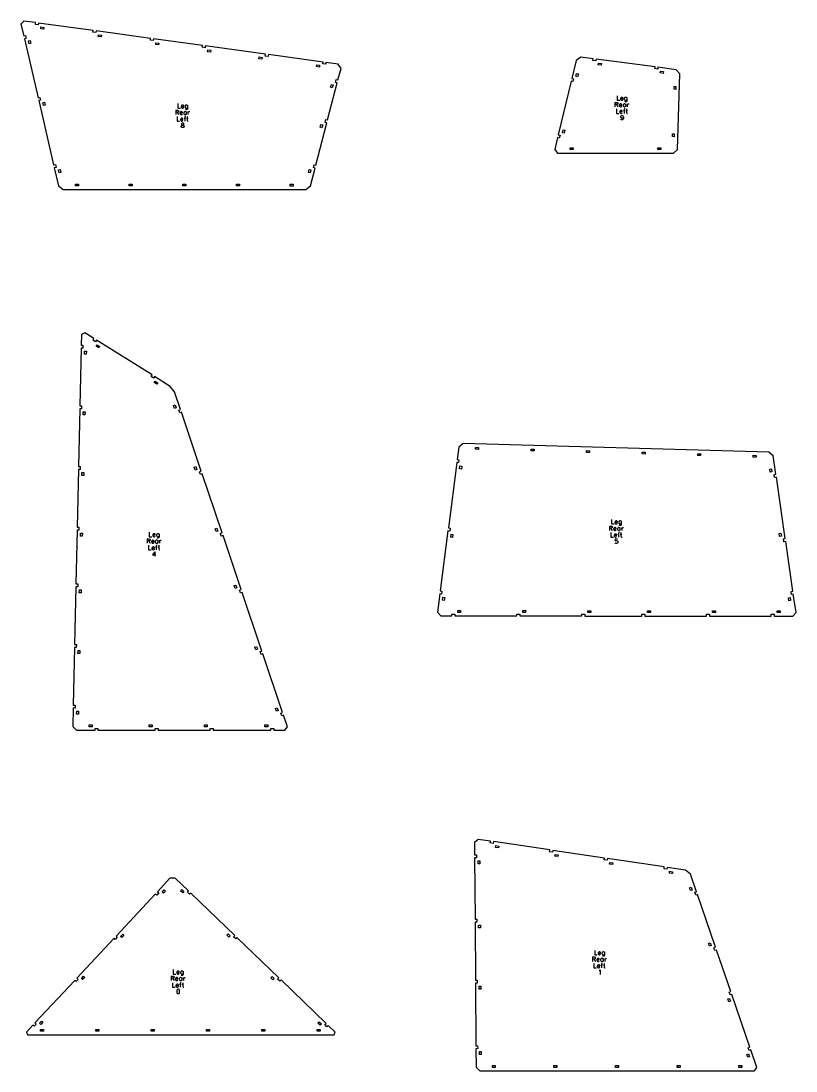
# Model space of a CAD drawing. Header units: metres. Extents: x 97 to 11124, y 152 to 1930.
# Drawn here: x 97 to 1403, y 162 to 1930 of the extents above; entities that cross this region are included whole.
import ezdxf

# ---------------------------------------------------------------- set-up
doc = ezdxf.new("R2010")
doc.units = ezdxf.units.M
doc.layers.add('leg_rear_left_cuts', color=1, linetype='Continuous')
doc.layers.add('leg_rear_left_marks', color=2, linetype='Continuous')

msp = doc.modelspace()

# ---------------------------------------------------------------- linework, layer by layer
at = {"layer": 'leg_rear_left_cuts'}
for points in [[(168.4, 1646.3), (577, 1646.2), (585, 1652.4), (592.8, 1682.5), (589.9, 1683.3), (591.2, 1688.1), (594.1, 1687.4), (612.6, 1758.6), (609.7, 1759.3), (611, 1764.2), (613.9, 1763.4), (630.1, 1825.8), (627.2, 1826.6), (628.5, 1831.4), (631.4, 1830.7), (636.5, 1850.2), (631.8, 1857.2), (611.1, 1860.1), (610.7, 1857.1), (605.8, 1857.8), (606.2, 1860.8), (514.3, 1873.4), (513.9, 1870.4), (509, 1871.1), (509.4, 1874.1), (407.9, 1888), (407.5, 1885.1), (402.5, 1885.7), (402.9, 1888.7), (320.7, 1900), (320.2, 1897), (315.3, 1897.7), (315.7, 1900.7), (223.8, 1913.3), (223.4, 1910.4), (218.5, 1911), (218.9, 1914), (127, 1926.6), (126.6, 1923.7), (121.6, 1924.3), (122, 1927.3), (102.3, 1930), (97.4, 1924.7), (102, 1905.1), (104.9, 1905.8), (106, 1900.9), (103.1, 1900.2), (126.2, 1800.8), (129.1, 1801.5), (130.2, 1796.6), (127.3, 1795.9), (152.4, 1687.7), (155.3, 1688.4), (156.5, 1683.5), (153.5, 1682.8), (160.6, 1652.5)], [(136.1, 1919.3), (135.7, 1916.4), (130.7, 1917), (131.1, 1920)], [(110.1, 1896.7), (113, 1897.4), (114.1, 1892.5), (111.2, 1891.8)], [(232.9, 1906), (232.5, 1903.1), (227.5, 1903.7), (228, 1906.7)], [(329.7, 1892.7), (329.3, 1889.7), (324.4, 1890.4), (324.8, 1893.4)], [(417, 1880.7), (416.6, 1877.7), (411.6, 1878.4), (412, 1881.4)], [(503.6, 1868.8), (503.2, 1865.8), (498.2, 1866.5), (498.6, 1869.5)], [(1001.4, 1707.4), (1196.5, 1707.5), (1203.1, 1713.8), (1207.3, 1840.9), (1201.2, 1848), (1170.3, 1852.1), (1170, 1849.1), (1165, 1849.8), (1165.4, 1852.7), (1066.1, 1865.7), (1065.7, 1862.8), (1060.8, 1863.4), (1061.2, 1866.4), (1040.2, 1869.1), (1032.5, 1863.8), (1025.2, 1833.5), (1028.1, 1832.8), (1027, 1827.9), (1024, 1828.6), (1002.5, 1738.6), (1005.4, 1737.9), (1004.2, 1733), (1001.3, 1733.7), (996.5, 1713.6)], [(1075.3, 1858.5), (1074.9, 1855.5), (1069.9, 1856.2), (1070.3, 1859.1)], [(600.4, 1855.5), (600, 1852.5), (595.1, 1853.2), (595.5, 1856.2)], [(1033.4, 1841.8), (1036.3, 1841.1), (1035.1, 1836.3), (1032.2, 1837)], [(1179.5, 1844.8), (1179.1, 1841.9), (1174.1, 1842.5), (1174.5, 1845.5)], [(621.8, 1817.7), (618.9, 1818.4), (620.2, 1823.2), (623.1, 1822.5)], [(1200.4, 1814.9), (1197.4, 1815), (1197.6, 1820), (1200.6, 1819.9)], [(134.3, 1792.4), (137.2, 1793.1), (138.3, 1788.2), (135.4, 1787.5)], [(604.3, 1750.4), (601.4, 1751.2), (602.7, 1756), (605.6, 1755.2)], [(1010.6, 1746.9), (1013.6, 1746.2), (1012.4, 1741.3), (1009.5, 1742)], [(1197.8, 1735.2), (1194.8, 1735.3), (1194.9, 1740.3), (1197.9, 1740.2)], [(1022.5, 1713.4), (1022.5, 1716.4), (1027.5, 1716.4), (1027.5, 1713.4)], [(1170.4, 1713.5), (1170.4, 1716.5), (1175.4, 1716.5), (1175.4, 1713.5)], [(160.5, 1679.3), (163.4, 1680), (164.6, 1675.1), (161.6, 1674.5)], [(584.5, 1674.4), (581.6, 1675.1), (582.9, 1680), (585.8, 1679.2)], [(189.5, 1652.3), (189.5, 1655.3), (194.5, 1655.3), (194.5, 1652.3)], [(279.9, 1652.3), (279.9, 1655.3), (284.9, 1655.3), (284.9, 1652.3)], [(370.2, 1652.3), (370.2, 1655.3), (375.2, 1655.3), (375.2, 1652.3)], [(460.6, 1652.3), (460.6, 1655.3), (465.6, 1655.3), (465.6, 1652.3)], [(550.9, 1652.2), (550.9, 1655.2), (555.9, 1655.2), (555.9, 1652.2)], [(190.9, 735.8), (222.1, 735.8), (222.1, 738.8), (227.1, 738.8), (227.1, 735.8), (323.3, 735.7), (323.3, 738.7), (328.3, 738.7), (328.3, 735.7), (416.3, 735.7), (416.3, 738.7), (421.3, 738.7), (421.3, 735.7), (518.2, 735.7), (518.2, 738.7), (523.2, 738.7), (523.2, 735.7), (541.8, 735.7), (546.2, 741.7), (539.6, 761.1), (536.8, 760.1), (535.2, 764.8), (538, 765.8), (504.8, 864.5), (501.9, 863.5), (500.3, 868.3), (503.2, 869.2), (469.9, 968), (467.1, 967), (465.5, 971.7), (468.3, 972.7), (437.7, 1063.6), (434.8, 1062.7), (433.3, 1067.4), (436.1, 1068.4), (402.7, 1167.4), (399.9, 1166.4), (398.3, 1171.2), (401.1, 1172.1), (367.8, 1271.2), (364.9, 1270.2), (363.3, 1274.9), (366.2, 1275.9), (356.2, 1305.4), (348.8, 1314.8), (322.4, 1331.3), (320.8, 1328.8), (316.6, 1331.5), (318.2, 1334), (224.7, 1392.6), (223.1, 1390), (218.8, 1392.7), (220.4, 1395.2), (204.7, 1405.1), (199.1, 1402.1), (198.8, 1384.4), (201.7, 1384.4), (201.6, 1379.4), (198.6, 1379.4), (196.5, 1282.2), (199.5, 1282.1), (199.4, 1277.1), (196.4, 1277.2), (194.3, 1179.9), (197.3, 1179.9), (197.2, 1174.9), (194.2, 1174.9), (192.1, 1077.7), (195.1, 1077.6), (194.9, 1072.6), (191.9, 1072.7), (190, 982.5), (193, 982.4), (192.9, 977.4), (189.9, 977.5), (187.7, 880.4), (190.7, 880.3), (190.6, 875.3), (187.6, 875.4), (185.5, 778.3), (188.5, 778.2), (188.4, 773.2), (185.4, 773.3), (184.7, 742.1)], [(229.9, 1382.2), (228.4, 1379.6), (224.1, 1382.3), (225.7, 1384.8)], [(204.5, 1374.3), (207.5, 1374.2), (207.4, 1369.2), (204.4, 1369.3)], [(327.7, 1320.9), (326.1, 1318.4), (321.9, 1321.1), (323.5, 1323.6)], [(358.9, 1278.7), (356, 1277.8), (354.4, 1282.5), (357.3, 1283.5)], [(202.3, 1272.1), (205.3, 1272), (205.2, 1267), (202.2, 1267.1)], [(804.4, 928.3), (823, 928.3), (823, 931.3), (828, 931.3), (828, 928.3), (932.5, 928.2), (932.5, 931.2), (937.5, 931.2), (937.5, 928.2), (1042.1, 928.2), (1042.1, 931.2), (1047.1, 931.1), (1047.1, 928.1), (1143, 928.1), (1143, 931.1), (1148, 931.1), (1148, 928.1), (1252.2, 928), (1252.2, 931), (1257.2, 931), (1257.2, 928), (1361.3, 928), (1361.3, 931), (1366.3, 931), (1366.3, 928), (1397.5, 928), (1402.9, 934.2), (1398.4, 965.1), (1395.5, 964.6), (1394.7, 969.6), (1397.7, 970), (1385.5, 1053.6), (1382.6, 1053.1), (1381.9, 1058.1), (1384.8, 1058.5), (1369.8, 1161.9), (1366.8, 1161.4), (1366.1, 1166.4), (1369.1, 1166.8), (1364.6, 1197.6), (1357.3, 1204.1), (842.1, 1218.4), (834.9, 1212.3), (832.2, 1191.7), (835.2, 1191.3), (834.6, 1186.4), (831.6, 1186.7), (817.3, 1076.6), (820.3, 1076.2), (819.6, 1071.2), (816.6, 1071.6), (803.5, 970.4), (806.5, 970), (805.8, 965.1), (802.9, 965.5), (798.8, 934.6)], [(868.1, 1211.7), (868, 1208.7), (863, 1208.9), (863.1, 1211.9)], [(961.7, 1209.1), (961.6, 1206.1), (956.6, 1206.3), (956.7, 1209.3)], [(1055.2, 1206.5), (1055.2, 1203.5), (1050.2, 1203.7), (1050.2, 1206.7)], [(1148.8, 1203.9), (1148.7, 1200.9), (1143.7, 1201), (1143.8, 1204)], [(1242.4, 1201.3), (1242.3, 1198.3), (1237.3, 1198.4), (1237.4, 1201.4)], [(1336, 1198.7), (1335.9, 1195.7), (1330.9, 1195.8), (1331, 1198.8)], [(200.1, 1169.8), (203.1, 1169.7), (203, 1164.7), (200, 1164.8)], [(393.8, 1174.9), (391, 1174), (389.4, 1178.7), (392.2, 1179.7)], [(836.9, 1181), (839.9, 1180.6), (839.2, 1175.7), (836.3, 1176)], [(1362.4, 1170.9), (1359.4, 1170.5), (1358.7, 1175.4), (1361.7, 1175.9)], [(197.8, 1067.5), (200.8, 1067.5), (200.7, 1062.5), (197.7, 1062.5)], [(428.8, 1071.2), (426, 1070.2), (424.4, 1075), (427.2, 1075.9)], [(822, 1065.9), (824.9, 1065.5), (824.3, 1060.6), (821.3, 1060.9)], [(1378.2, 1062.6), (1375.2, 1062.2), (1374.5, 1067.1), (1377.4, 1067.6)], [(461, 975.5), (458.2, 974.6), (456.6, 979.3), (459.5, 980.2)], [(195.8, 972.4), (198.8, 972.3), (198.6, 967.3), (195.6, 967.4)], [(808.2, 959.7), (811.1, 959.3), (810.5, 954.4), (807.5, 954.8)], [(1393.9, 954.3), (1391, 953.9), (1390.2, 958.8), (1393.2, 959.3)], [(833, 934.3), (833, 937.3), (838, 937.3), (838, 934.3)], [(942.5, 934.2), (942.6, 937.2), (947.6, 937.2), (947.5, 934.2)], [(1052.1, 934.1), (1052.1, 937.1), (1057.1, 937.1), (1057.1, 934.1)], [(1153, 934.1), (1153, 937.1), (1158, 937.1), (1158, 934.1)], [(1262.2, 934), (1262.2, 937), (1267.2, 937), (1267.2, 934)], [(1371.3, 934), (1371.3, 937), (1376.3, 937), (1376.3, 934)], [(193.5, 870.2), (196.5, 870.2), (196.4, 865.2), (193.4, 865.3)], [(495.9, 872.1), (493.1, 871.1), (491.5, 875.8), (494.3, 876.8)], [(191.3, 768.1), (194.3, 768.1), (194.2, 763.1), (191.2, 763.1)], [(530.8, 768.6), (527.9, 767.7), (526.3, 772.4), (529.2, 773.4)], [(212.1, 741.8), (212.1, 744.8), (217.1, 744.8), (217.1, 741.8)], [(313.3, 741.7), (313.3, 744.7), (318.3, 744.7), (318.3, 741.7)], [(406.3, 741.7), (406.3, 744.7), (411.3, 744.7), (411.3, 741.7)], [(508.2, 741.7), (508.2, 744.7), (513.2, 744.7), (513.2, 741.7)], [(870.2, 162.1), (1332.8, 162.1), (1337, 168.1), (1326.9, 197.5), (1324.1, 196.6), (1322.5, 201.3), (1325.3, 202.3), (1294.7, 291.1), (1291.9, 290.1), (1290.3, 294.8), (1293.1, 295.8), (1269.1, 365.7), (1266.2, 364.8), (1264.6, 369.5), (1267.4, 370.5), (1236.9, 459.3), (1234.1, 458.3), (1232.4, 463), (1235.3, 464), (1225.1, 493.5), (1216.8, 500.4), (1186, 505), (1185.5, 502), (1180.6, 502.7), (1181, 505.7), (1085.2, 519.9), (1084.8, 516.9), (1079.8, 517.6), (1080.2, 520.6), (993.2, 533.5), (992.7, 530.5), (987.8, 531.2), (988.2, 534.2), (893.1, 548.3), (892.6, 545.3), (887.7, 546), (888.1, 549), (867.7, 552), (861.4, 546.6), (861.5, 525.9), (864.5, 526), (864.6, 521), (861.6, 520.9), (862.2, 417.8), (865.2, 417.9), (865.3, 412.9), (862.3, 412.8), (862.9, 314.9), (865.9, 314.9), (865.9, 309.9), (862.9, 309.9), (863.6, 204.6), (866.6, 204.7), (866.7, 199.7), (863.7, 199.6), (863.9, 168.5)], [(902.1, 540.9), (901.6, 537.9), (896.7, 538.6), (897.1, 541.6)], [(867.6, 516), (870.6, 516), (870.6, 511), (867.6, 511)], [(1002.2, 526.1), (1001.8, 523.1), (996.8, 523.8), (997.3, 526.8)], [(1094.2, 512.5), (1093.8, 509.5), (1088.8, 510.2), (1089.3, 513.2)], [(1195, 497.6), (1194.6, 494.6), (1189.6, 495.3), (1190, 498.3)], [(108.5, 223), (624.8, 223), (626.6, 227.4), (614.8, 238.8), (612.7, 236.6), (609.1, 240.1), (611.2, 242.3), (535.4, 315.3), (533.3, 313.1), (529.7, 316.6), (531.8, 318.8), (461.2, 386.7), (459.1, 384.6), (455.5, 388), (457.6, 390.2), (383.4, 461.7), (381.3, 459.6), (377.7, 463), (379.8, 465.2), (357.4, 486.8), (348.4, 486.6), (327.2, 463.8), (329.4, 461.8), (326, 458.1), (323.8, 460.2), (257.5, 389.2), (259.7, 387.2), (256.2, 383.5), (254.1, 385.5), (191.3, 318.4), (193.5, 316.3), (190.1, 312.7), (187.9, 314.7), (120.9, 243), (123.1, 241), (119.7, 237.3), (117.5, 239.3), (106.5, 227.6)], [(338.4, 467), (340.6, 465), (337.2, 461.3), (335, 463.4)], [(372, 464.4), (369.9, 462.2), (366.3, 465.7), (368.4, 467.8)], [(1228, 466.8), (1225.1, 465.8), (1223.5, 470.5), (1226.3, 471.5)], [(868.3, 407.9), (871.3, 407.9), (871.3, 402.9), (868.3, 402.9)], [(268.7, 392.4), (270.9, 390.4), (267.5, 386.7), (265.3, 388.8)], [(449.9, 389.4), (447.8, 387.2), (444.2, 390.7), (446.3, 392.8)], [(1260.1, 373.2), (1257.3, 372.3), (1255.7, 377), (1258.5, 378)], [(202.5, 321.6), (204.7, 319.6), (201.3, 315.9), (199.1, 318)], [(524, 317.9), (521.9, 315.8), (518.3, 319.2), (520.4, 321.4)], [(869, 304.9), (872, 305), (872, 300), (869, 299.9)], [(1292.3, 279.7), (1289.5, 278.7), (1287.9, 283.4), (1290.7, 284.4)], [(132.1, 246.2), (134.3, 244.2), (130.9, 240.5), (128.7, 242.6)], [(130.4, 229), (130.4, 232), (135.4, 232), (135.4, 229)], [(223.6, 229), (223.6, 232), (228.6, 232), (228.6, 229)], [(316.8, 229), (316.8, 232), (321.8, 232), (321.8, 229)], [(410, 229), (410, 232), (415, 232), (415, 229)], [(503.2, 229), (503.2, 232), (508.2, 232), (508.2, 229)], [(596.4, 229), (596.4, 232), (601.4, 232), (601.4, 229)], [(603.4, 241.4), (601.3, 239.2), (597.7, 242.7), (599.8, 244.9)], [(869.7, 194.7), (872.7, 194.7), (872.7, 189.7), (869.7, 189.7)], [(1324.5, 186.1), (1321.7, 185.1), (1320, 189.9), (1322.9, 190.9)], [(891.4, 168.1), (891.4, 171.1), (896.4, 171.1), (896.4, 168.1)], [(995.2, 168.1), (995.2, 171.1), (1000.2, 171.1), (1000.2, 168.1)], [(1099, 168.1), (1099, 171.1), (1104, 171.1), (1104, 168.1)], [(1202.8, 168.1), (1202.8, 171.1), (1207.8, 171.1), (1207.8, 168.1)], [(1306.6, 168.1), (1306.6, 171.1), (1311.6, 171.1), (1311.6, 168.1)]]:
    msp.add_lwpolyline(points, close=True, dxfattribs=at)
at = {"layer": 'leg_rear_left_marks'}
for p, q in [((1101.6, 1804), (1101.6, 1796.5)), ((361.6, 1791), (361.6, 1783.5)), ((367.7, 1787.4), (367.3, 1786.3)), ((367.3, 1786.3), (371.6, 1786.3)), ((367.3, 1786.3), (367.3, 1785.6)), ((368.4, 1788.1), (367.7, 1787.4)), ((369.1, 1788.5), (368.4, 1788.1)), ((370.2, 1788.5), (369.1, 1788.5)), ((370.9, 1788.1), (370.2, 1788.5)), ((371.2, 1787.8), (370.9, 1788.1)), ((371.6, 1787.1), (371.2, 1787.8)), ((371.6, 1786.3), (371.6, 1787.1)), ((374.1, 1787.4), (373.7, 1786.3)), ((373.7, 1786.3), (373.7, 1785.6)), ((374.8, 1788.1), (374.1, 1787.4)), ((375.5, 1788.5), (374.8, 1788.1)), ((376.6, 1788.5), (375.5, 1788.5)), ((377.3, 1788.1), (376.6, 1788.5)), ((378, 1787.4), (377.3, 1788.1)), ((378, 1788.5), (378, 1782.8)), ((1098, 1793), (1098, 1785.5)), ((1098, 1793), (1101.2, 1793)), ((1101.2, 1789.4), (1098, 1789.4)), ((1100.5, 1789.4), (1103, 1785.5)), ((1101.2, 1793), (1102.3, 1792.6)), ((1102.3, 1789.8), (1101.2, 1789.4)), ((1101.6, 1796.5), (1105.9, 1796.5)), ((1102.3, 1792.6), (1102.7, 1792.3)), ((1102.7, 1790.1), (1102.3, 1789.8)), ((1102.7, 1792.3), (1103, 1791.6)), ((1103, 1790.9), (1102.7, 1790.1)), ((1103, 1791.6), (1103, 1790.9)), ((1105.5, 1789.4), (1105.2, 1788.4)), ((1105.2, 1788.4), (1109.4, 1788.4)), ((1105.2, 1788.4), (1105.2, 1787.6)), ((1105.2, 1787.6), (1105.5, 1786.6)), ((1106.2, 1790.1), (1105.5, 1789.4)), ((1105.5, 1786.6), (1106.2, 1785.9)), ((1106.9, 1790.5), (1106.2, 1790.1)), ((1106.2, 1785.9), (1106.9, 1785.5)), ((1108, 1790.5), (1106.9, 1790.5)), ((1107.7, 1800.4), (1107.3, 1799.4)), ((1107.3, 1799.4), (1111.6, 1799.4)), ((1107.3, 1799.4), (1107.3, 1798.6)), ((1107.3, 1798.6), (1107.7, 1797.6)), ((1108.4, 1801.1), (1107.7, 1800.4)), ((1107.7, 1797.6), (1108.4, 1796.9)), ((1108.7, 1790.1), (1108, 1790.5)), ((1108, 1785.5), (1108.7, 1785.9)), ((1109.1, 1801.5), (1108.4, 1801.1)), ((1108.4, 1796.9), (1109.1, 1796.5)), ((1109.1, 1789.8), (1108.7, 1790.1)), ((1108.7, 1785.9), (1109.4, 1786.6)), ((1110.2, 1801.5), (1109.1, 1801.5)), ((1109.1, 1796.5), (1110.2, 1796.5)), ((1109.4, 1789.1), (1109.1, 1789.8)), ((1109.4, 1788.4), (1109.4, 1789.1)), ((1110.9, 1801.1), (1110.2, 1801.5)), ((1110.2, 1796.5), (1110.9, 1796.9)), ((1111.2, 1800.8), (1110.9, 1801.1)), ((1110.9, 1796.9), (1111.6, 1797.6)), ((1111.6, 1800.1), (1111.2, 1800.8)), ((1111.6, 1799.4), (1111.6, 1800.1)), ((1111.9, 1789.4), (1111.6, 1788.4)), ((1111.6, 1788.4), (1111.6, 1787.6)), ((1111.6, 1787.6), (1111.9, 1786.6)), ((1112.7, 1790.1), (1111.9, 1789.4)), ((1111.9, 1786.6), (1112.7, 1785.9)), ((1113.4, 1790.5), (1112.7, 1790.1)), ((1112.7, 1785.9), (1113.4, 1785.5)), ((1114.4, 1790.5), (1113.4, 1790.5)), ((1114.1, 1800.4), (1113.7, 1799.4)), ((1113.7, 1799.4), (1113.7, 1798.6)), ((1113.7, 1798.6), (1114.1, 1797.6)), ((1114.8, 1801.1), (1114.1, 1800.4)), ((1114.1, 1797.6), (1114.8, 1796.9)), ((1115.2, 1790.1), (1114.4, 1790.5)), ((1114.4, 1785.5), (1115.2, 1785.9)), ((1115.5, 1801.5), (1114.8, 1801.1)), ((1114.8, 1796.9), (1115.5, 1796.5)), ((1115.5, 1794), (1114.8, 1794.4)), ((1115.9, 1789.4), (1115.2, 1790.1)), ((1115.2, 1785.9), (1115.9, 1786.6)), ((1116.6, 1801.5), (1115.5, 1801.5)), ((1115.5, 1796.5), (1116.6, 1796.5)), ((1116.6, 1794), (1115.5, 1794)), ((1115.9, 1790.5), (1115.9, 1785.5)), ((1117.3, 1801.1), (1116.6, 1801.5)), ((1116.6, 1796.5), (1117.3, 1796.9)), ((1117.3, 1794.4), (1116.6, 1794)), ((1118, 1800.4), (1117.3, 1801.1)), ((1117.3, 1796.9), (1118, 1797.6)), ((1117.7, 1794.7), (1117.3, 1794.4)), ((1118, 1795.8), (1117.7, 1794.7)), ((1118, 1801.5), (1118, 1795.8)), ((1118.7, 1790.5), (1118.7, 1785.5)), ((1118.7, 1788.4), (1119.1, 1789.4)), ((1119.1, 1789.4), (1119.8, 1790.1)), ((1119.8, 1790.1), (1120.5, 1790.5)), ((1120.5, 1790.5), (1121.6, 1790.5)), ((358, 1780), (358, 1772.5)), ((358, 1780), (361.2, 1780)), ((361.2, 1776.4), (358, 1776.4)), ((360.3, 1769), (360.3, 1761.5)), ((360.5, 1776.4), (363, 1772.5)), ((361.2, 1780), (362.3, 1779.6)), ((362.3, 1776.8), (361.2, 1776.4)), ((361.6, 1783.5), (365.9, 1783.5)), ((362.3, 1779.6), (362.7, 1779.3)), ((362.7, 1777.1), (362.3, 1776.8)), ((362.7, 1779.3), (363, 1778.6)), ((363, 1777.8), (362.7, 1777.1)), ((363, 1778.6), (363, 1777.8)), ((365.5, 1776.4), (365.2, 1775.3)), ((365.2, 1775.3), (369.4, 1775.3)), ((365.2, 1775.3), (365.2, 1774.6)), ((365.2, 1774.6), (365.5, 1773.6)), ((366.2, 1777.1), (365.5, 1776.4)), ((365.5, 1773.6), (366.2, 1772.8)), ((366.9, 1777.5), (366.2, 1777.1)), ((366.2, 1772.8), (366.9, 1772.5)), ((368, 1777.5), (366.9, 1777.5)), ((366.9, 1772.5), (368, 1772.5)), ((367.3, 1785.6), (367.7, 1784.6)), ((367.7, 1784.6), (368.4, 1783.8)), ((368.7, 1777.1), (368, 1777.5)), ((368, 1772.5), (368.7, 1772.8)), ((368.4, 1783.8), (369.1, 1783.5)), ((369.1, 1776.8), (368.7, 1777.1)), ((368.7, 1772.8), (369.4, 1773.6)), ((369.1, 1783.5), (370.2, 1783.5)), ((369.4, 1776.1), (369.1, 1776.8)), ((369.4, 1775.3), (369.4, 1776.1)), ((370.2, 1783.5), (370.9, 1783.8)), ((370.9, 1783.8), (371.6, 1784.6)), ((371.9, 1776.4), (371.6, 1775.3)), ((371.6, 1775.3), (371.6, 1774.6)), ((371.6, 1774.6), (371.9, 1773.6)), ((372.7, 1777.1), (371.9, 1776.4)), ((371.9, 1773.6), (372.7, 1772.8)), ((373.4, 1777.5), (372.7, 1777.1)), ((372.7, 1772.8), (373.4, 1772.5)), ((373.6, 1768.6), (373.2, 1767.6)), ((374.4, 1777.5), (373.4, 1777.5)), ((373.4, 1772.5), (374.4, 1772.5)), ((374.3, 1769), (373.6, 1768.6)), ((373.7, 1785.6), (374.1, 1784.6)), ((374.1, 1784.6), (374.8, 1783.8)), ((375, 1769), (374.3, 1769)), ((375.2, 1777.1), (374.4, 1777.5)), ((374.4, 1772.5), (375.2, 1772.8)), ((374.8, 1783.8), (375.5, 1783.5)), ((375.5, 1781), (374.8, 1781.3)), ((375.9, 1776.4), (375.2, 1777.1)), ((375.2, 1772.8), (375.9, 1773.6)), ((375.5, 1783.5), (376.6, 1783.5)), ((376.6, 1781), (375.5, 1781)), ((375.9, 1777.5), (375.9, 1772.5)), ((376.6, 1783.5), (377.3, 1783.8)), ((377.3, 1781.3), (376.6, 1781)), ((377.3, 1783.8), (378, 1784.6)), ((377.7, 1781.7), (377.3, 1781.3)), ((377.5, 1769), (377.5, 1762.9)), ((378, 1782.8), (377.7, 1781.7)), ((378.7, 1777.5), (378.7, 1772.5)), ((378.7, 1775.3), (379.1, 1776.4)), ((379.1, 1776.4), (379.8, 1777.1)), ((379.8, 1777.1), (380.5, 1777.5)), ((380.5, 1777.5), (381.6, 1777.5)), ((1100.3, 1782), (1100.3, 1774.5)), ((1100.3, 1774.5), (1104.6, 1774.5)), ((1106.4, 1778.4), (1106.1, 1777.4)), ((1106.1, 1777.4), (1110.3, 1777.4)), ((1106.1, 1777.4), (1106.1, 1776.6)), ((1106.1, 1776.6), (1106.4, 1775.6)), ((1107.1, 1779.1), (1106.4, 1778.4)), ((1106.4, 1775.6), (1107.1, 1774.9)), ((1106.9, 1785.5), (1108, 1785.5)), ((1107.8, 1779.5), (1107.1, 1779.1)), ((1107.1, 1774.9), (1107.8, 1774.5)), ((1107.5, 1768.9), (1107.8, 1769.9)), ((1107.5, 1768.5), (1107.5, 1768.9)), ((1107.8, 1767.4), (1107.5, 1768.5)), ((1108.9, 1779.5), (1107.8, 1779.5)), ((1107.8, 1774.5), (1108.9, 1774.5)), ((1107.8, 1769.9), (1108.6, 1770.6)), ((1108.6, 1770.6), (1109.6, 1771)), ((1109.6, 1779.1), (1108.9, 1779.5)), ((1108.9, 1774.5), (1109.6, 1774.9)), ((1110, 1778.8), (1109.6, 1779.1)), ((1109.6, 1774.9), (1110.3, 1775.6)), ((1109.6, 1771), (1110, 1771)), ((1110.3, 1778.1), (1110, 1778.8)), ((1110, 1771), (1111.1, 1770.6)), ((1110.3, 1777.4), (1110.3, 1778.1)), ((1111.1, 1770.6), (1111.8, 1769.9)), ((1111.8, 1769.9), (1112.1, 1768.5)), ((1112.1, 1768.5), (1111.8, 1767.4)), ((1112.1, 1779.5), (1114.6, 1779.5)), ((1112.1, 1768.5), (1112.1, 1766.7)), ((1113.6, 1781.6), (1113.2, 1780.6)), ((1113.2, 1780.6), (1113.2, 1774.5)), ((1113.4, 1785.5), (1114.4, 1785.5)), ((1114.3, 1782), (1113.6, 1781.6)), ((1115, 1782), (1114.3, 1782)), ((1116.4, 1779.5), (1118.9, 1779.5)), ((1117.5, 1782), (1117.5, 1775.9)), ((1117.5, 1775.9), (1117.8, 1774.9)), ((1117.8, 1774.9), (1118.6, 1774.5)), ((1118.6, 1774.5), (1119.3, 1774.5)), ((360.3, 1761.5), (364.6, 1761.5)), ((366.4, 1765.4), (366.1, 1764.3)), ((366.1, 1764.3), (370.3, 1764.3)), ((366.1, 1764.3), (366.1, 1763.6)), ((366.1, 1763.6), (366.4, 1762.6)), ((367.1, 1766.1), (366.4, 1765.4)), ((366.4, 1762.6), (367.1, 1761.8)), ((367.8, 1766.5), (367.1, 1766.1)), ((367.1, 1761.8), (367.8, 1761.5)), ((367.3, 1753), (367.7, 1753.7)), ((367.3, 1751.9), (367.3, 1753)), ((367.7, 1751.2), (367.3, 1751.9)), ((368, 1757.6), (367.7, 1756.9)), ((367.7, 1756.9), (367.7, 1756.2)), ((367.7, 1756.2), (368, 1755.5)), ((367.7, 1753.7), (368.4, 1754.4)), ((368, 1750.8), (367.7, 1751.2)), ((368.9, 1766.5), (367.8, 1766.5)), ((367.8, 1761.5), (368.9, 1761.5)), ((369.1, 1758), (368, 1757.6)), ((368, 1755.5), (368.7, 1755.1)), ((369.1, 1750.5), (368, 1750.8)), ((368.4, 1754.4), (369.4, 1754.8)), ((368.7, 1755.1), (370.2, 1754.8)), ((369.6, 1766.1), (368.9, 1766.5)), ((368.9, 1761.5), (369.6, 1761.8)), ((370.5, 1758), (369.1, 1758)), ((370.5, 1750.5), (369.1, 1750.5)), ((369.4, 1754.8), (370.9, 1755.1)), ((370, 1765.8), (369.6, 1766.1)), ((369.6, 1761.8), (370.3, 1762.6)), ((370.3, 1765.1), (370, 1765.8)), ((370.2, 1754.8), (371.2, 1754.4)), ((370.3, 1764.3), (370.3, 1765.1)), ((371.6, 1757.6), (370.5, 1758)), ((371.6, 1750.8), (370.5, 1750.5)), ((370.9, 1755.1), (371.6, 1755.5)), ((371.2, 1754.4), (371.9, 1753.7)), ((371.9, 1756.9), (371.6, 1757.6)), ((371.6, 1755.5), (371.9, 1756.2)), ((371.9, 1751.2), (371.6, 1750.8)), ((371.9, 1756.2), (371.9, 1756.9)), ((371.9, 1753.7), (372.3, 1753)), ((372.3, 1751.9), (371.9, 1751.2)), ((372.1, 1766.5), (374.6, 1766.5)), ((372.3, 1753), (372.3, 1751.9)), ((373.2, 1767.6), (373.2, 1761.5)), ((376.4, 1766.5), (378.9, 1766.5)), ((377.5, 1762.9), (377.8, 1761.8)), ((377.8, 1761.8), (378.6, 1761.5)), ((378.6, 1761.5), (379.3, 1761.5)), ((1108.6, 1766.7), (1107.8, 1767.4)), ((1108.2, 1763.9), (1107.8, 1764.6)), ((1109.3, 1763.5), (1108.2, 1763.9)), ((1109.6, 1766.4), (1108.6, 1766.7)), ((1110, 1763.5), (1109.3, 1763.5)), ((1110, 1766.4), (1109.6, 1766.4)), ((1111.1, 1766.7), (1110, 1766.4)), ((1111.1, 1763.9), (1110, 1763.5)), ((1111.8, 1767.4), (1111.1, 1766.7)), ((1111.8, 1764.9), (1111.1, 1763.9)), ((1112.1, 1766.7), (1111.8, 1764.9)), ((1088.5, 1079.7), (1088.5, 1072.2)), ((1088.5, 1079.7), (1091.8, 1079.7)), ((1091.8, 1079.7), (1092.8, 1079.3)), ((1092.1, 1090.7), (1092.1, 1083.2)), ((1092.1, 1083.2), (1096.4, 1083.2)), ((1092.8, 1079.3), (1093.2, 1079)), ((1093.2, 1079), (1093.5, 1078.3)), ((1098.2, 1087.1), (1097.8, 1086.1)), ((1097.8, 1086.1), (1102.1, 1086.1)), ((1097.8, 1086.1), (1097.8, 1085.3)), ((1097.8, 1085.3), (1098.2, 1084.3)), ((1098.9, 1087.8), (1098.2, 1087.1)), ((1098.2, 1084.3), (1098.9, 1083.6)), ((1099.6, 1088.2), (1098.9, 1087.8)), ((1098.9, 1083.6), (1099.6, 1083.2)), ((1100.7, 1088.2), (1099.6, 1088.2)), ((1099.6, 1083.2), (1100.7, 1083.2)), ((1101.4, 1087.8), (1100.7, 1088.2)), ((1100.7, 1083.2), (1101.4, 1083.6)), ((1101.8, 1087.5), (1101.4, 1087.8)), ((1101.4, 1083.6), (1102.1, 1084.3)), ((1102.1, 1086.8), (1101.8, 1087.5)), ((1102.1, 1086.1), (1102.1, 1086.8)), ((1104.6, 1087.1), (1104.3, 1086.1)), ((1104.3, 1086.1), (1104.3, 1085.3)), ((1104.3, 1085.3), (1104.6, 1084.3)), ((1105.3, 1087.8), (1104.6, 1087.1)), ((1104.6, 1084.3), (1105.3, 1083.6)), ((1106, 1088.2), (1105.3, 1087.8)), ((1105.3, 1083.6), (1106, 1083.2)), ((1106, 1080.7), (1105.3, 1081.1)), ((1107.1, 1088.2), (1106, 1088.2)), ((1106, 1083.2), (1107.1, 1083.2)), ((1107.1, 1080.7), (1106, 1080.7)), ((1107.8, 1087.8), (1107.1, 1088.2)), ((1107.1, 1083.2), (1107.8, 1083.6)), ((1107.8, 1081.1), (1107.1, 1080.7)), ((1108.5, 1087.1), (1107.8, 1087.8)), ((1107.8, 1083.6), (1108.5, 1084.3)), ((1108.2, 1081.4), (1107.8, 1081.1)), ((1108.5, 1082.5), (1108.2, 1081.4)), ((1108.5, 1088.2), (1108.5, 1082.5)), ((313.6, 1069.2), (313.6, 1061.7)), ((313.6, 1061.7), (317.9, 1061.7)), ((319.7, 1065.6), (319.3, 1064.6)), ((319.3, 1064.6), (323.6, 1064.6)), ((319.3, 1064.6), (319.3, 1063.8)), ((319.3, 1063.8), (319.7, 1062.8)), ((320.4, 1066.3), (319.7, 1065.6)), ((319.7, 1062.8), (320.4, 1062.1)), ((321.1, 1066.7), (320.4, 1066.3)), ((320.4, 1062.1), (321.1, 1061.7)), ((322.2, 1066.7), (321.1, 1066.7)), ((321.1, 1061.7), (322.2, 1061.7)), ((322.9, 1066.3), (322.2, 1066.7)), ((322.2, 1061.7), (322.9, 1062.1)), ((323.3, 1066), (322.9, 1066.3)), ((322.9, 1062.1), (323.6, 1062.8)), ((323.6, 1065.3), (323.3, 1066)), ((323.6, 1064.6), (323.6, 1065.3)), ((326.1, 1065.6), (325.8, 1064.6)), ((325.8, 1064.6), (325.8, 1063.8)), ((325.8, 1063.8), (326.1, 1062.8)), ((326.8, 1066.3), (326.1, 1065.6)), ((326.1, 1062.8), (326.8, 1062.1)), ((327.6, 1066.7), (326.8, 1066.3)), ((326.8, 1062.1), (327.6, 1061.7)), ((328.6, 1066.7), (327.6, 1066.7)), ((327.6, 1061.7), (328.6, 1061.7)), ((329.3, 1066.3), (328.6, 1066.7)), ((328.6, 1061.7), (329.3, 1062.1)), ((330.1, 1065.6), (329.3, 1066.3)), ((329.3, 1062.1), (330.1, 1062.8)), ((330.1, 1061), (329.7, 1059.9)), ((330.1, 1066.7), (330.1, 1061)), ((1091.8, 1076.1), (1088.5, 1076.1)), ((1090.9, 1068.7), (1090.9, 1061.2)), ((1090.9, 1061.2), (1095.2, 1061.2)), ((1091, 1076.1), (1093.5, 1072.2)), ((1092.8, 1076.5), (1091.8, 1076.1)), ((1093.2, 1076.8), (1092.8, 1076.5)), ((1093.5, 1077.6), (1093.2, 1076.8)), ((1093.5, 1078.3), (1093.5, 1077.6)), ((1096, 1076.1), (1095.7, 1075.1)), ((1095.7, 1075.1), (1100, 1075.1)), ((1095.7, 1075.1), (1095.7, 1074.3)), ((1095.7, 1074.3), (1096, 1073.3)), ((1096.8, 1076.8), (1096, 1076.1)), ((1096, 1073.3), (1096.8, 1072.6)), ((1096.9, 1065.1), (1096.6, 1064.1)), ((1096.6, 1064.1), (1100.9, 1064.1)), ((1096.6, 1064.1), (1096.6, 1063.3)), ((1096.6, 1063.3), (1096.9, 1062.3)), ((1097.5, 1077.2), (1096.8, 1076.8)), ((1096.8, 1072.6), (1097.5, 1072.2)), ((1097.7, 1065.8), (1096.9, 1065.1)), ((1096.9, 1062.3), (1097.7, 1061.6)), ((1098.5, 1077.2), (1097.5, 1077.2)), ((1097.5, 1072.2), (1098.5, 1072.2)), ((1098.4, 1066.2), (1097.7, 1065.8)), ((1097.7, 1061.6), (1098.4, 1061.2)), ((1099.4, 1066.2), (1098.4, 1066.2)), ((1098.4, 1061.2), (1099.4, 1061.2)), ((1099.3, 1076.8), (1098.5, 1077.2)), ((1098.5, 1072.2), (1099.3, 1072.6)), ((1099.6, 1076.5), (1099.3, 1076.8)), ((1099.3, 1072.6), (1100, 1073.3)), ((1100.2, 1065.8), (1099.4, 1066.2)), ((1099.4, 1061.2), (1100.2, 1061.6)), ((1100, 1075.8), (1099.6, 1076.5)), ((1100, 1075.1), (1100, 1075.8)), ((1100.5, 1065.5), (1100.2, 1065.8)), ((1100.2, 1061.6), (1100.9, 1062.3)), ((1100.9, 1064.8), (1100.5, 1065.5)), ((1100.9, 1064.1), (1100.9, 1064.8)), ((1102.5, 1076.1), (1102.1, 1075.1)), ((1102.1, 1075.1), (1102.1, 1074.3)), ((1102.1, 1074.3), (1102.5, 1073.3)), ((1103.2, 1076.8), (1102.5, 1076.1)), ((1102.5, 1073.3), (1103.2, 1072.6)), ((1102.7, 1066.2), (1105.2, 1066.2)), ((1103.9, 1077.2), (1103.2, 1076.8)), ((1103.2, 1072.6), (1103.9, 1072.2)), ((1104.1, 1068.3), (1103.7, 1067.3)), ((1103.7, 1067.3), (1103.7, 1061.2)), ((1105, 1077.2), (1103.9, 1077.2)), ((1103.9, 1072.2), (1105, 1072.2)), ((1104.8, 1068.7), (1104.1, 1068.3)), ((1105.5, 1068.7), (1104.8, 1068.7)), ((1105.7, 1076.8), (1105, 1077.2)), ((1105, 1072.2), (1105.7, 1072.6)), ((1106.4, 1076.1), (1105.7, 1076.8)), ((1105.7, 1072.6), (1106.4, 1073.3)), ((1106.4, 1077.2), (1106.4, 1072.2)), ((1106.9, 1066.2), (1109.4, 1066.2)), ((1108, 1068.7), (1108, 1062.6)), ((1108, 1062.6), (1108.4, 1061.6)), ((1108.4, 1061.6), (1109.1, 1061.2)), ((1109.1, 1061.2), (1109.8, 1061.2)), ((1109.3, 1077.2), (1109.3, 1072.2)), ((1109.3, 1075.1), (1109.6, 1076.1)), ((1109.6, 1076.1), (1110.3, 1076.8)), ((1110.3, 1076.8), (1111, 1077.2)), ((1111, 1077.2), (1112.1, 1077.2)), ((310.1, 1058.2), (310.1, 1050.7)), ((310.1, 1058.2), (313.3, 1058.2)), ((313.3, 1054.6), (310.1, 1054.6)), ((312.4, 1047.2), (312.4, 1039.7)), ((312.6, 1054.6), (315.1, 1050.7)), ((313.3, 1058.2), (314.3, 1057.8)), ((314.3, 1055), (313.3, 1054.6)), ((314.3, 1057.8), (314.7, 1057.5)), ((314.7, 1055.3), (314.3, 1055)), ((314.7, 1057.5), (315.1, 1056.8)), ((315.1, 1056.1), (314.7, 1055.3)), ((315.1, 1056.8), (315.1, 1056.1)), ((317.6, 1054.6), (317.2, 1053.6)), ((317.2, 1053.6), (321.5, 1053.6)), ((317.2, 1053.6), (317.2, 1052.8)), ((317.2, 1052.8), (317.6, 1051.8)), ((318.3, 1055.3), (317.6, 1054.6)), ((317.6, 1051.8), (318.3, 1051.1)), ((318.4, 1043.6), (318.1, 1042.6)), ((319, 1055.7), (318.3, 1055.3)), ((318.3, 1051.1), (319, 1050.7)), ((319.2, 1044.3), (318.4, 1043.6)), ((320.1, 1055.7), (319, 1055.7)), ((319, 1050.7), (320.1, 1050.7)), ((319.9, 1044.7), (319.2, 1044.3)), ((320.9, 1044.7), (319.9, 1044.7)), ((320.8, 1055.3), (320.1, 1055.7)), ((320.1, 1050.7), (320.8, 1051.1)), ((321.1, 1055), (320.8, 1055.3)), ((320.8, 1051.1), (321.5, 1051.8)), ((321.7, 1044.3), (320.9, 1044.7)), ((321.5, 1054.3), (321.1, 1055)), ((321.5, 1053.6), (321.5, 1054.3)), ((322, 1044), (321.7, 1044.3)), ((322.4, 1043.3), (322, 1044)), ((322.4, 1042.6), (322.4, 1043.3)), ((324, 1054.6), (323.6, 1053.6)), ((323.6, 1053.6), (323.6, 1052.8)), ((323.6, 1052.8), (324, 1051.8)), ((324.7, 1055.3), (324, 1054.6)), ((324, 1051.8), (324.7, 1051.1)), ((324.2, 1044.7), (326.7, 1044.7)), ((325.4, 1055.7), (324.7, 1055.3)), ((324.7, 1051.1), (325.4, 1050.7)), ((325.6, 1046.8), (325.2, 1045.8)), ((325.2, 1045.8), (325.2, 1039.7)), ((326.5, 1055.7), (325.4, 1055.7)), ((325.4, 1050.7), (326.5, 1050.7)), ((326.3, 1047.2), (325.6, 1046.8)), ((327, 1047.2), (326.3, 1047.2)), ((327.2, 1055.3), (326.5, 1055.7)), ((326.5, 1050.7), (327.2, 1051.1)), ((327.6, 1059.2), (326.8, 1059.6)), ((327.9, 1054.6), (327.2, 1055.3)), ((327.2, 1051.1), (327.9, 1051.8)), ((328.6, 1059.2), (327.6, 1059.2)), ((327.9, 1055.7), (327.9, 1050.7)), ((328.4, 1044.7), (330.9, 1044.7)), ((329.3, 1059.6), (328.6, 1059.2)), ((329.7, 1059.9), (329.3, 1059.6)), ((329.5, 1047.2), (329.5, 1041.1)), ((330.8, 1055.7), (330.8, 1050.7)), ((330.8, 1053.6), (331.1, 1054.6)), ((331.1, 1054.6), (331.8, 1055.3)), ((331.8, 1055.3), (332.6, 1055.7)), ((332.6, 1055.7), (333.6, 1055.7)), ((1098.2, 1050.9), (1097.8, 1051.6)), ((1098.5, 1057.7), (1098.2, 1054.5)), ((1098.2, 1054.5), (1098.5, 1054.8)), ((1098.5, 1050.6), (1098.2, 1050.9)), ((1102.1, 1057.7), (1098.5, 1057.7)), ((1098.5, 1054.8), (1099.6, 1055.2)), ((1099.6, 1050.2), (1098.5, 1050.6)), ((1099.6, 1055.2), (1100.7, 1055.2)), ((1100.7, 1050.2), (1099.6, 1050.2)), ((1100.7, 1055.2), (1101.8, 1054.8)), ((1101.8, 1050.6), (1100.7, 1050.2)), ((1101.8, 1054.8), (1102.5, 1054.1)), ((1102.5, 1051.3), (1101.8, 1050.6)), ((1102.5, 1054.1), (1102.8, 1053.1)), ((1102.8, 1052.3), (1102.5, 1051.3)), ((1102.8, 1053.1), (1102.8, 1052.3)), ((312.4, 1039.7), (316.7, 1039.7)), ((318.1, 1042.6), (322.4, 1042.6)), ((318.1, 1042.6), (318.1, 1041.8)), ((318.1, 1041.8), (318.4, 1040.8)), ((318.4, 1040.8), (319.2, 1040.1)), ((319.2, 1040.1), (319.9, 1039.7)), ((322.7, 1036.2), (319.2, 1031.2)), ((319.2, 1031.2), (324.5, 1031.2)), ((319.9, 1039.7), (320.9, 1039.7)), ((320.9, 1039.7), (321.7, 1040.1)), ((321.7, 1040.1), (322.4, 1040.8)), ((322.7, 1036.2), (322.7, 1028.7)), ((329.5, 1041.1), (329.9, 1040.1)), ((329.9, 1040.1), (330.6, 1039.7)), ((330.6, 1039.7), (331.3, 1039.7)), ((1060.2, 354.2), (1060.2, 346.7)), ((1060.2, 354.2), (1063.4, 354.2)), ((1063.4, 354.2), (1064.5, 353.9)), ((1063.8, 365.2), (1063.8, 357.7)), ((1063.8, 357.7), (1068.1, 357.7)), ((1064.5, 353.9), (1064.8, 353.5)), ((1069.8, 361.6), (1069.5, 360.6)), ((1069.5, 360.6), (1073.8, 360.6)), ((1069.5, 360.6), (1069.5, 359.9)), ((1069.5, 359.9), (1069.8, 358.8)), ((1070.6, 362.4), (1069.8, 361.6)), ((1069.8, 358.8), (1070.6, 358.1)), ((1071.3, 362.7), (1070.6, 362.4)), ((1070.6, 358.1), (1071.3, 357.7)), ((1072.3, 362.7), (1071.3, 362.7)), ((1071.3, 357.7), (1072.3, 357.7)), ((1073.1, 362.4), (1072.3, 362.7)), ((1072.3, 357.7), (1073.1, 358.1)), ((1073.4, 362), (1073.1, 362.4)), ((1073.1, 358.1), (1073.8, 358.8)), ((1073.8, 361.3), (1073.4, 362)), ((1073.8, 360.6), (1073.8, 361.3)), ((1076.3, 361.6), (1075.9, 360.6)), ((1075.9, 360.6), (1075.9, 359.9)), ((1075.9, 359.9), (1076.3, 358.8)), ((1077, 362.4), (1076.3, 361.6)), ((1076.3, 358.8), (1077, 358.1)), ((1077.7, 362.7), (1077, 362.4)), ((1077, 358.1), (1077.7, 357.7)), ((1077.7, 355.2), (1077, 355.6)), ((1078.8, 362.7), (1077.7, 362.7)), ((1077.7, 357.7), (1078.8, 357.7)), ((1078.8, 355.2), (1077.7, 355.2)), ((1079.5, 362.4), (1078.8, 362.7)), ((1078.8, 357.7), (1079.5, 358.1)), ((1079.5, 355.6), (1078.8, 355.2)), ((1080.2, 361.6), (1079.5, 362.4)), ((1079.5, 358.1), (1080.2, 358.8)), ((1079.8, 355.9), (1079.5, 355.6)), ((1080.2, 357), (1079.8, 355.9)), ((1080.2, 362.7), (1080.2, 357)), ((1063.4, 350.6), (1060.2, 350.6)), ((1062.5, 343.2), (1062.5, 335.7)), ((1062.7, 350.6), (1065.2, 346.7)), ((1064.5, 351), (1063.4, 350.6)), ((1064.8, 351.4), (1064.5, 351)), ((1064.8, 353.5), (1065.2, 352.8)), ((1065.2, 352.1), (1064.8, 351.4)), ((1065.2, 352.8), (1065.2, 352.1)), ((1067.7, 350.6), (1067.3, 349.6)), ((1067.3, 349.6), (1071.6, 349.6)), ((1067.3, 349.6), (1067.3, 348.9)), ((1067.3, 348.9), (1067.7, 347.8)), ((1068.4, 351.4), (1067.7, 350.6)), ((1067.7, 347.8), (1068.4, 347.1)), ((1068.6, 339.6), (1068.2, 338.6)), ((1068.2, 338.6), (1072.5, 338.6)), ((1068.2, 338.6), (1068.2, 337.9)), ((1068.2, 337.9), (1068.6, 336.8)), ((1069.1, 351.7), (1068.4, 351.4)), ((1068.4, 347.1), (1069.1, 346.7)), ((1069.3, 340.4), (1068.6, 339.6)), ((1068.6, 336.8), (1069.3, 336.1)), ((1070.2, 351.7), (1069.1, 351.7)), ((1069.1, 346.7), (1070.2, 346.7)), ((1070, 340.7), (1069.3, 340.4)), ((1069.3, 336.1), (1070, 335.7)), ((1071.1, 340.7), (1070, 340.7)), ((1070.9, 351.4), (1070.2, 351.7)), ((1070.2, 346.7), (1070.9, 347.1)), ((1071.3, 351), (1070.9, 351.4)), ((1070.9, 347.1), (1071.6, 347.8)), ((1071.8, 340.4), (1071.1, 340.7)), ((1071.1, 335.7), (1071.8, 336.1)), ((1071.6, 350.3), (1071.3, 351)), ((1071.6, 349.6), (1071.6, 350.3)), ((1072.2, 340), (1071.8, 340.4)), ((1071.8, 336.1), (1072.5, 336.8)), ((1072.5, 339.3), (1072.2, 340)), ((1072.5, 338.6), (1072.5, 339.3)), ((1074.1, 350.6), (1073.8, 349.6)), ((1073.8, 349.6), (1073.8, 348.9)), ((1073.8, 348.9), (1074.1, 347.8)), ((1074.8, 351.4), (1074.1, 350.6)), ((1074.1, 347.8), (1074.8, 347.1)), ((1074.3, 340.7), (1076.8, 340.7)), ((1075.6, 351.7), (1074.8, 351.4)), ((1074.8, 347.1), (1075.6, 346.7)), ((1075.7, 342.9), (1075.4, 341.8)), ((1075.4, 341.8), (1075.4, 335.7)), ((1076.6, 351.7), (1075.6, 351.7)), ((1075.6, 346.7), (1076.6, 346.7)), ((1076.5, 343.2), (1075.7, 342.9)), ((1077.2, 343.2), (1076.5, 343.2)), ((1077.3, 351.4), (1076.6, 351.7)), ((1076.6, 346.7), (1077.3, 347.1)), ((1078.1, 350.6), (1077.3, 351.4)), ((1077.3, 347.1), (1078.1, 347.8)), ((1078.1, 351.7), (1078.1, 346.7)), ((1078.6, 340.7), (1081.1, 340.7)), ((1079.7, 343.2), (1079.7, 337.1)), ((1079.7, 337.1), (1080, 336.1)), ((1080, 336.1), (1080.7, 335.7)), ((1080.9, 351.7), (1080.9, 346.7)), ((1080.9, 349.6), (1081.3, 350.6)), ((1081.3, 350.6), (1082, 351.4)), ((1082, 351.4), (1082.7, 351.7)), ((1082.7, 351.7), (1083.8, 351.7)), ((350.4, 321.8), (350.4, 314.3)), ((350.4, 321.8), (353.6, 321.8)), ((353.6, 321.8), (354.7, 321.4)), ((354.7, 318.6), (353.6, 318.2)), ((354, 332.8), (354, 325.3)), ((354, 325.3), (358.3, 325.3)), ((354.7, 321.4), (355.1, 321.1)), ((355.1, 318.9), (354.7, 318.6)), ((355.1, 321.1), (355.4, 320.4)), ((355.4, 319.6), (355.1, 318.9)), ((355.4, 320.4), (355.4, 319.6)), ((358.6, 318.9), (357.9, 318.2)), ((359.3, 319.3), (358.6, 318.9)), ((360.4, 319.3), (359.3, 319.3)), ((360.1, 329.2), (359.7, 328.1)), ((359.7, 328.1), (364, 328.1)), ((359.7, 328.1), (359.7, 327.4)), ((359.7, 327.4), (360.1, 326.4)), ((360.8, 329.9), (360.1, 329.2)), ((360.1, 326.4), (360.8, 325.6)), ((361.1, 318.9), (360.4, 319.3)), ((361.5, 330.3), (360.8, 329.9)), ((360.8, 325.6), (361.5, 325.3)), ((361.5, 318.6), (361.1, 318.9)), ((362.6, 330.3), (361.5, 330.3)), ((361.5, 325.3), (362.6, 325.3)), ((361.8, 317.9), (361.5, 318.6)), ((363.3, 329.9), (362.6, 330.3)), ((362.6, 325.3), (363.3, 325.6)), ((363.6, 329.6), (363.3, 329.9)), ((363.3, 325.6), (364, 326.4)), ((364, 328.9), (363.6, 329.6)), ((364, 328.1), (364, 328.9)), ((365.1, 318.9), (364.3, 318.2)), ((365.8, 319.3), (365.1, 318.9)), ((366.8, 319.3), (365.8, 319.3)), ((366.5, 329.2), (366.1, 328.1)), ((366.1, 328.1), (366.1, 327.4)), ((366.1, 327.4), (366.5, 326.4)), ((367.2, 329.9), (366.5, 329.2)), ((366.5, 326.4), (367.2, 325.6)), ((367.6, 318.9), (366.8, 319.3)), ((367.9, 330.3), (367.2, 329.9)), ((367.2, 325.6), (367.9, 325.3)), ((367.9, 322.8), (367.2, 323.1)), ((368.3, 318.2), (367.6, 318.9)), ((369, 330.3), (367.9, 330.3)), ((367.9, 325.3), (369, 325.3)), ((369, 322.8), (367.9, 322.8)), ((368.3, 319.3), (368.3, 314.3)), ((369.7, 329.9), (369, 330.3)), ((369, 325.3), (369.7, 325.6)), ((369.7, 323.1), (369, 322.8)), ((370.4, 329.2), (369.7, 329.9)), ((369.7, 325.6), (370.4, 326.4)), ((370.1, 323.5), (369.7, 323.1)), ((370.4, 324.6), (370.1, 323.5)), ((370.4, 330.3), (370.4, 324.6)), ((371.1, 319.3), (371.1, 314.3)), ((371.5, 318.2), (372.2, 318.9)), ((372.2, 318.9), (372.9, 319.3)), ((372.9, 319.3), (374, 319.3)), ((1062.5, 335.7), (1066.8, 335.7)), ((1070, 335.7), (1071.1, 335.7)), ((1071.1, 330.8), (1071.8, 331.1)), ((1071.8, 331.1), (1072.9, 332.2)), ((1072.9, 332.2), (1072.9, 324.7)), ((1080.7, 335.7), (1081.5, 335.7)), ((353.6, 318.2), (350.4, 318.2)), ((352.7, 310.8), (352.7, 303.3)), ((352.7, 303.3), (357, 303.3)), ((352.9, 318.2), (355.4, 314.3)), ((357.9, 318.2), (357.6, 317.1)), ((357.6, 317.1), (361.8, 317.1)), ((357.6, 317.1), (357.6, 316.4)), ((357.6, 316.4), (357.9, 315.4)), ((357.9, 315.4), (358.6, 314.6)), ((358.8, 307.2), (358.4, 306.1)), ((358.4, 306.1), (362.7, 306.1)), ((358.4, 306.1), (358.4, 305.4)), ((358.4, 305.4), (358.8, 304.4)), ((358.6, 314.6), (359.3, 314.3)), ((359.5, 307.9), (358.8, 307.2)), ((358.8, 304.4), (359.5, 303.6)), ((359.3, 314.3), (360.4, 314.3)), ((360.2, 308.3), (359.5, 307.9)), ((359.5, 303.6), (360.2, 303.3)), ((361.3, 308.3), (360.2, 308.3)), ((360.2, 303.3), (361.3, 303.3)), ((360.4, 314.3), (361.1, 314.6)), ((361.1, 314.6), (361.8, 315.4)), ((362, 307.9), (361.3, 308.3)), ((361.3, 303.3), (362, 303.6)), ((361.8, 317.1), (361.8, 317.9)), ((362.4, 307.6), (362, 307.9)), ((362, 303.6), (362.7, 304.4)), ((362.7, 306.9), (362.4, 307.6)), ((362.7, 306.1), (362.7, 306.9)), ((364.3, 318.2), (364, 317.1)), ((364, 317.1), (364, 316.4)), ((364, 316.4), (364.3, 315.4)), ((364.3, 315.4), (365.1, 314.6)), ((364.5, 308.3), (367, 308.3)), ((365.1, 314.6), (365.8, 314.3)), ((365.9, 310.4), (365.6, 309.4)), ((365.6, 309.4), (365.6, 303.3)), ((365.8, 314.3), (366.8, 314.3)), ((366.7, 310.8), (365.9, 310.4)), ((367.4, 310.8), (366.7, 310.8)), ((366.8, 314.3), (367.6, 314.6)), ((367.6, 314.6), (368.3, 315.4)), ((368.8, 308.3), (371.3, 308.3)), ((369.9, 310.8), (369.9, 304.7)), ((369.9, 304.7), (370.2, 303.6)), ((370.2, 303.6), (370.9, 303.3)), ((370.9, 303.3), (371.7, 303.3)), ((371.1, 317.1), (371.5, 318.2)), ((360.1, 298.4), (359.7, 296.6)), ((359.7, 296.6), (359.7, 295.5)), ((359.7, 295.5), (360.1, 293.7)), ((360.8, 299.4), (360.1, 298.4)), ((360.1, 293.7), (360.8, 292.6)), ((361.8, 299.8), (360.8, 299.4)), ((360.8, 292.6), (361.8, 292.3)), ((362.6, 299.8), (361.8, 299.8)), ((361.8, 292.3), (362.6, 292.3)), ((363.6, 299.4), (362.6, 299.8)), ((362.6, 292.3), (363.6, 292.6)), ((364.3, 298.4), (363.6, 299.4)), ((363.6, 292.6), (364.3, 293.7)), ((364.7, 296.6), (364.3, 298.4)), ((364.3, 293.7), (364.7, 295.5)), ((364.7, 295.5), (364.7, 296.6))]:
    msp.add_line(p, q, dxfattribs=at)

doc.saveas('drawing.dxf')
